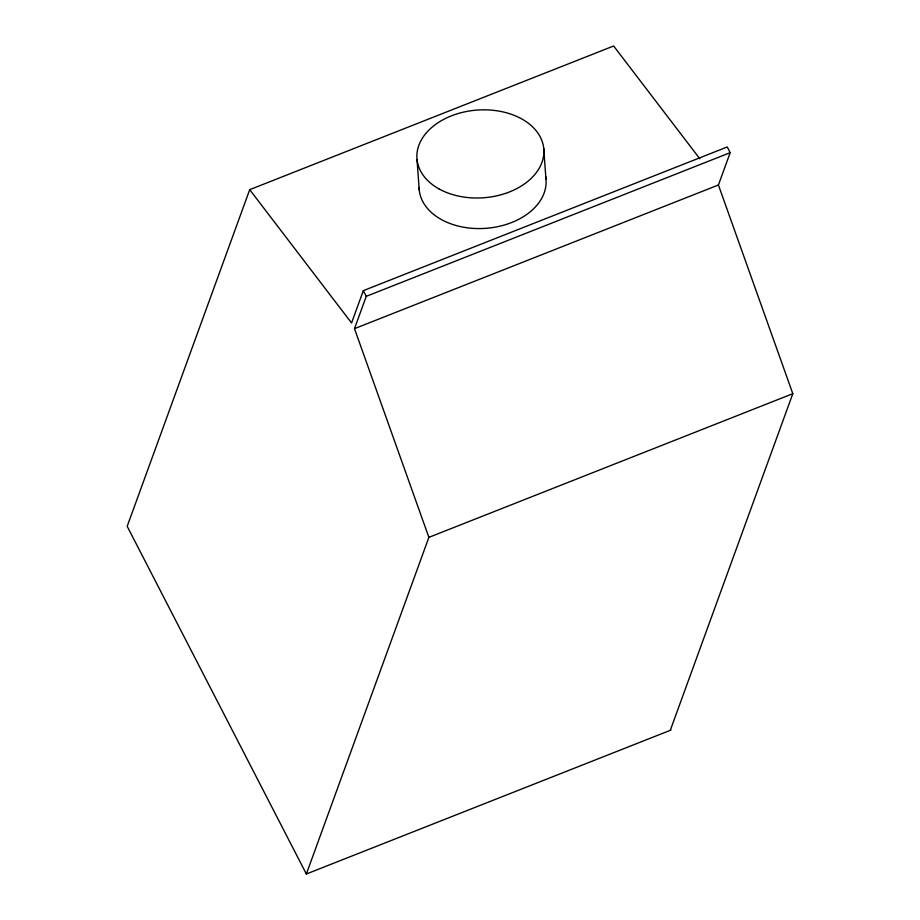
<?xml version="1.0" encoding="UTF-8"?>
<svg xmlns="http://www.w3.org/2000/svg" width="920" height="920" viewBox="0 0 920 920"><rect width="100%" height="100%" fill="white"/><g stroke="black" fill="none" stroke-linecap="round" stroke-linejoin="round"><path stroke-width="1.38" d="M699.821 158.78L613.64 46L249.711 189.669L127.19 526.309L306.36 874L670.933 730.077M670.289 730.331L792.81 393.691L718.417 184.989L730.181 152.674L727.248 146.97L363.32 290.651L351.555 322.966L249.711 189.669M306.36 874L428.881 537.36L354.487 328.659L366.252 296.343L363.32 290.651M366.252 296.343L730.181 152.674M354.487 328.659L718.417 184.989M428.881 537.36L792.81 393.691M543.72 148.396L545.951 178.952M417.013 159.447L419.244 190.003M545.583 176.433A63.606 43.964 -4.2 0 1 487.094 228.229A63.606 43.964 -4.2 0 1 419.094 187.461M438.748 188.761A63.606 43.964 -4.2 0 0 542.731 159.907A63.606 43.964 -4.2 0 0 459.632 113.102A63.606 43.964 -4.2 0 0 438.748 188.761"/></g></svg>
